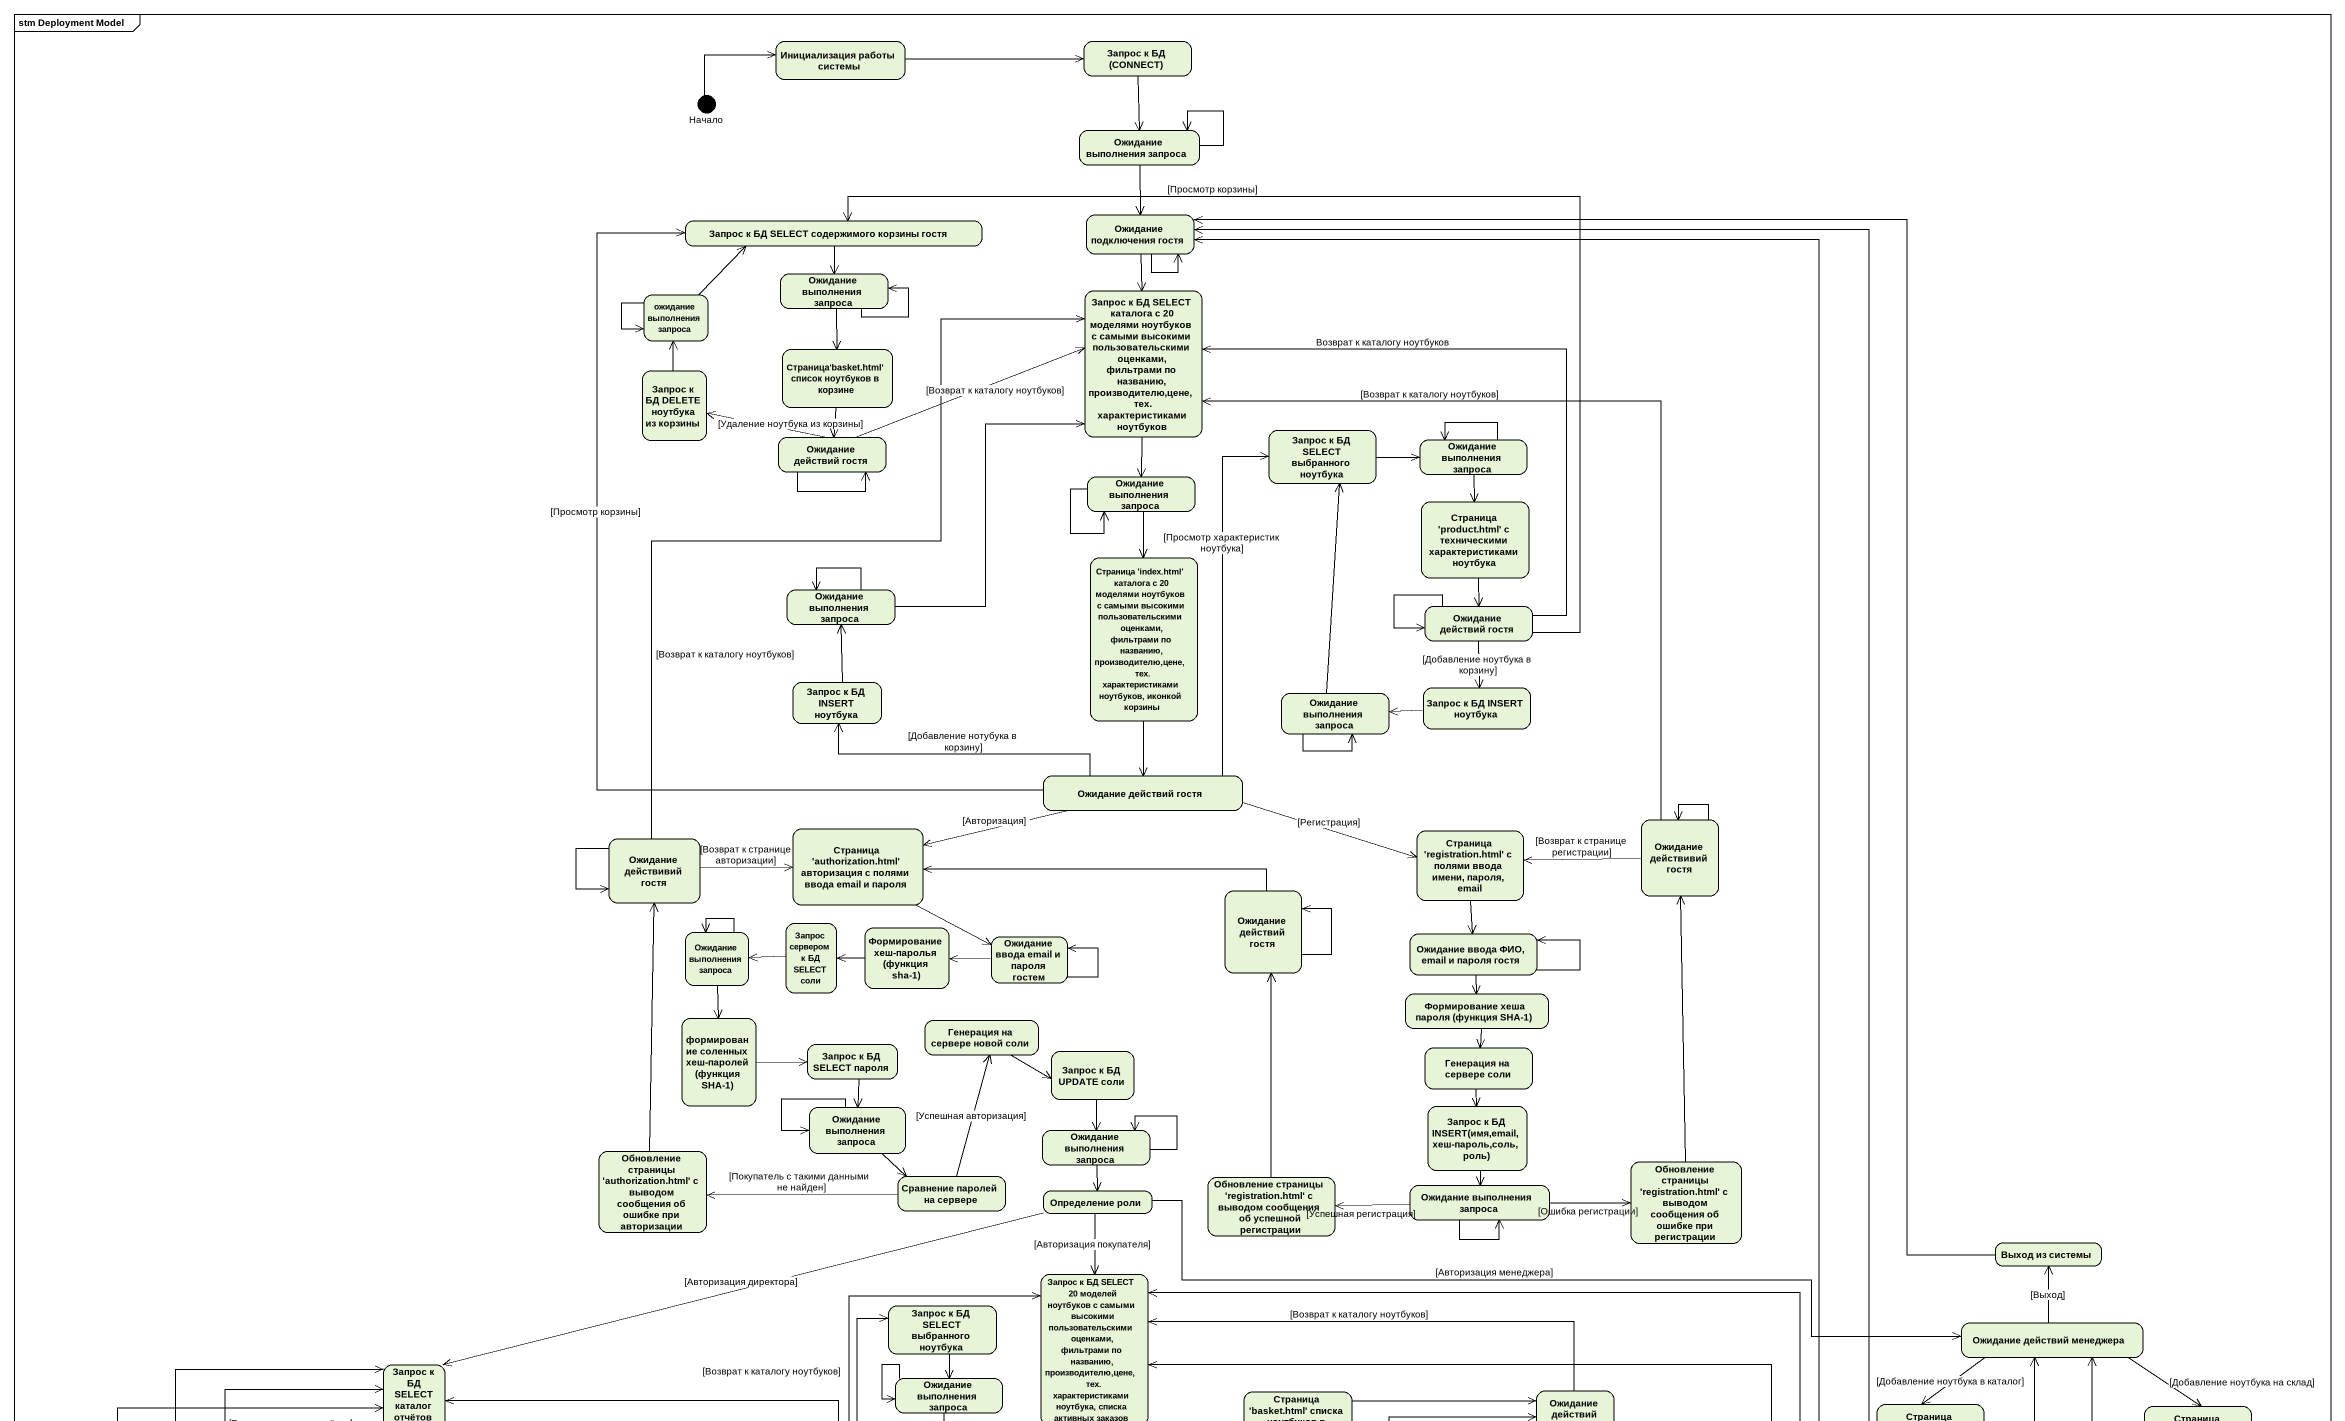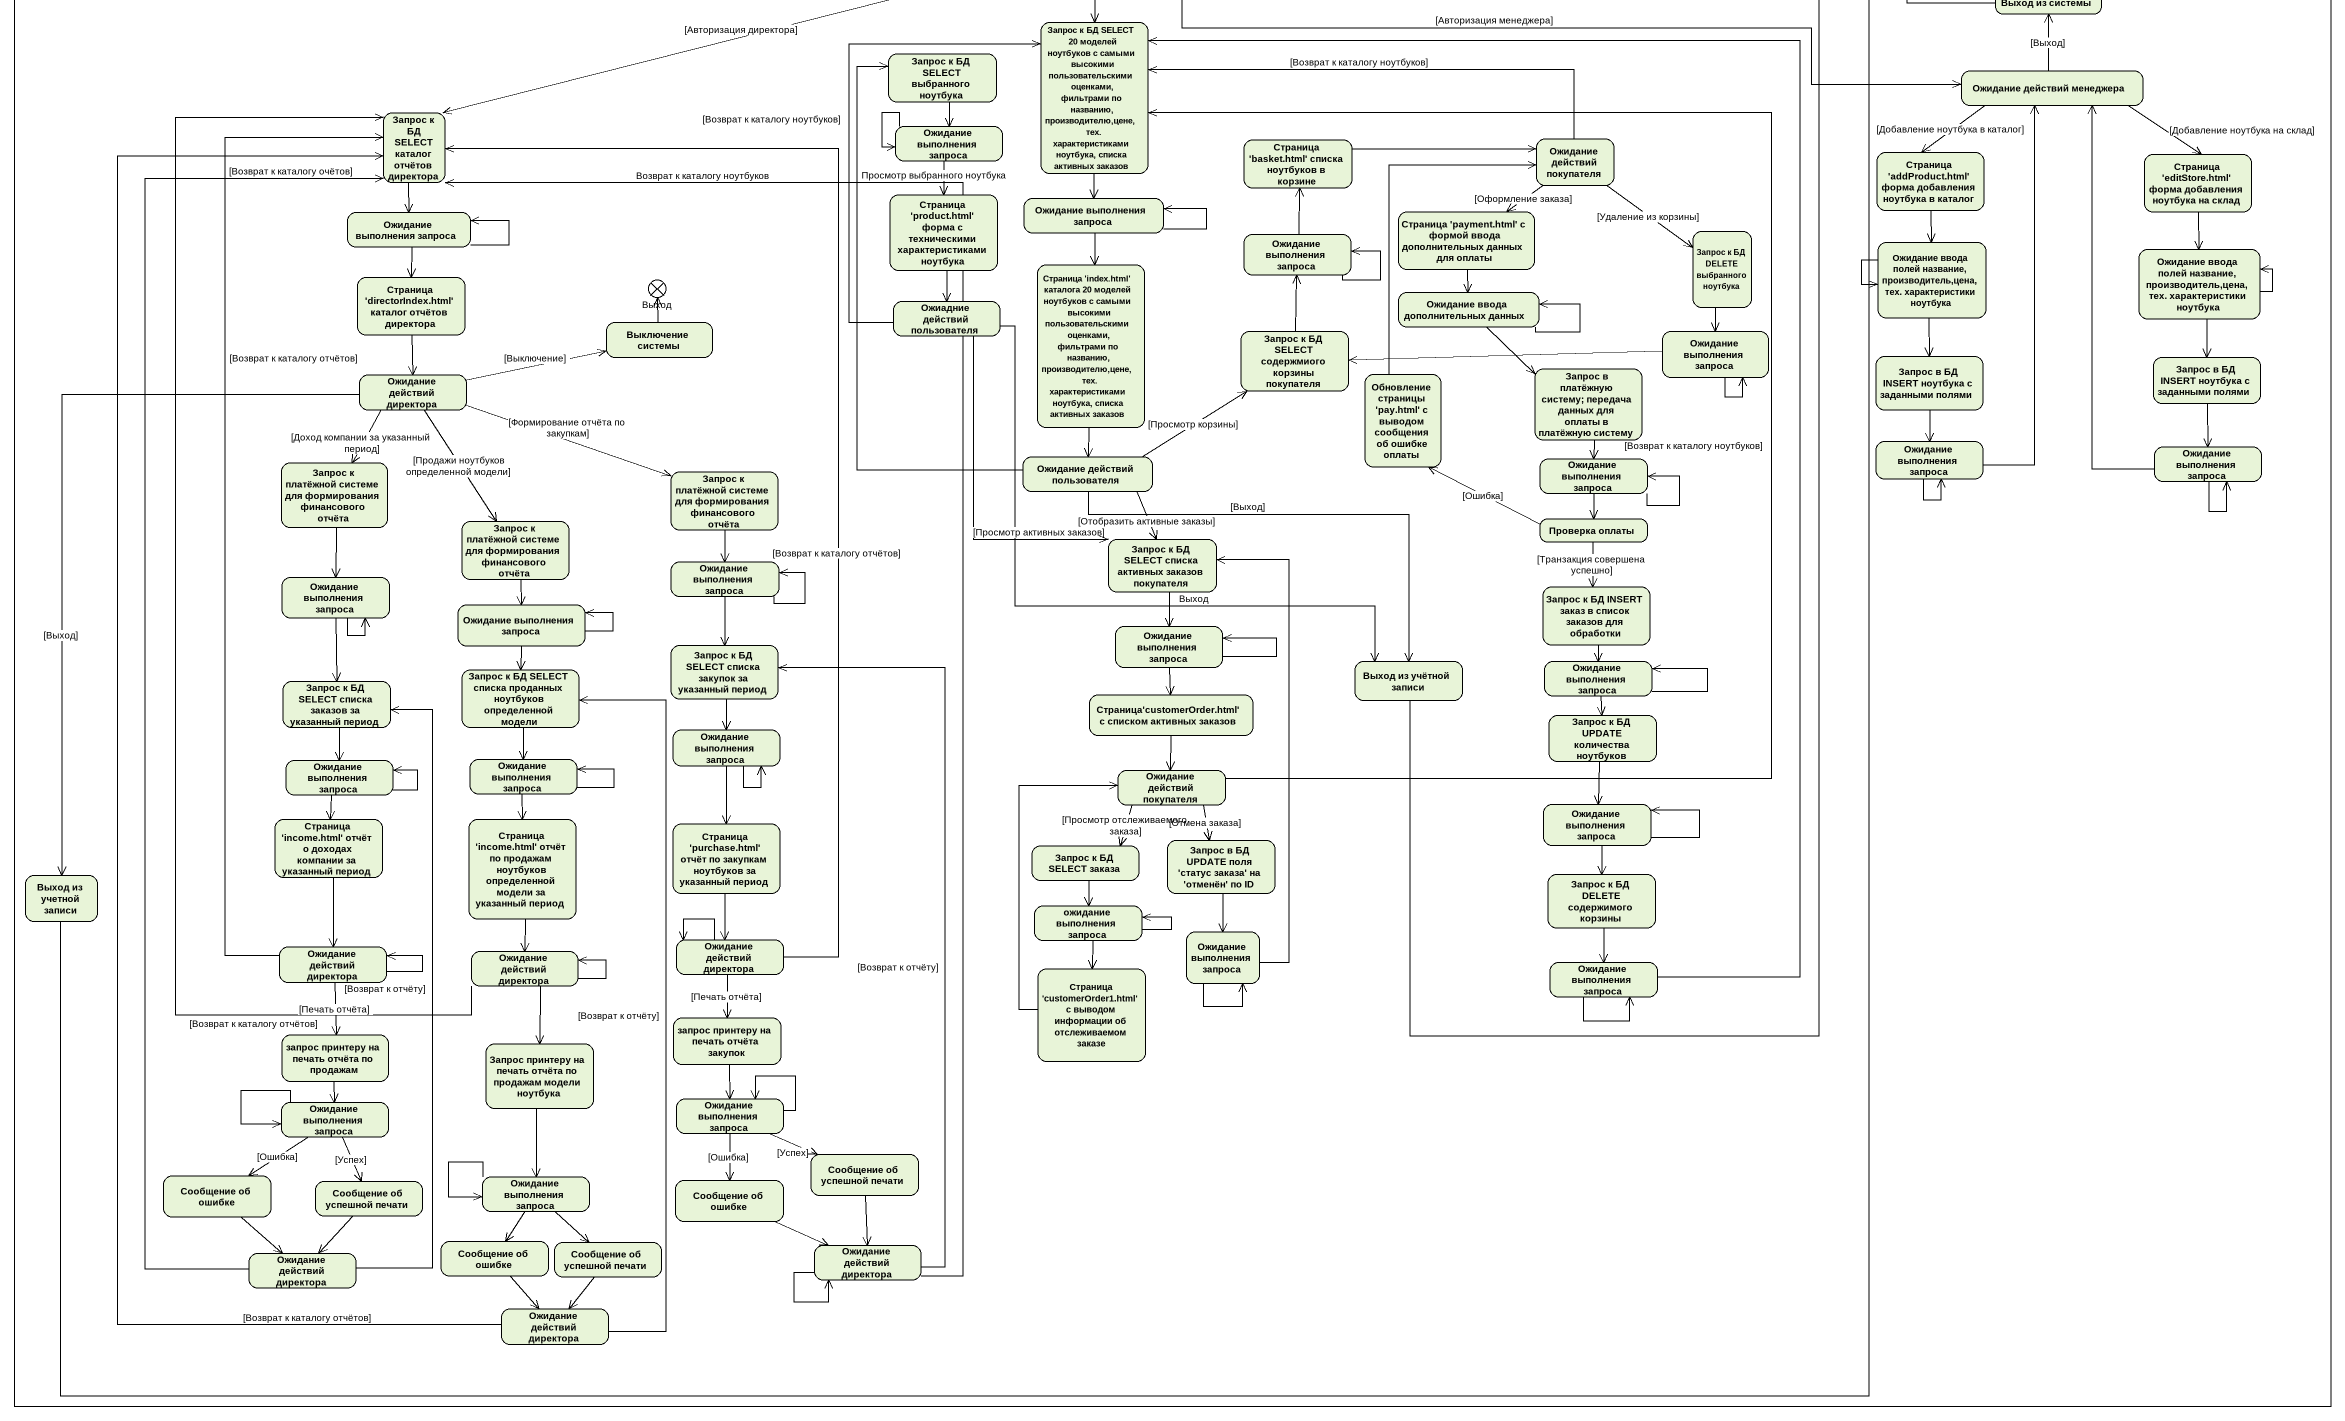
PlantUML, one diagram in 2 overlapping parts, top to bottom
@startuml
mainframe stm Deployment Model
hide empty description
state "Инициализация работы системы" as Инициализация_работы_системы
state "Запрос к БД (CONNECT)" as Запрос_к_БД_CONNECT
state Начало <<start>>
state "Ожидание выполнения запроса" as Ожидание_выполнения_запроса
state "Запрос к БД SELECT содержимого корзины гостя" as Запрос_к_БД_SELECT
state "Ожидание подключения гостя" as Ожидание_подключения_гостя
state "ожидание выполнения запроса" as ожидание_выполнения_запроса
state "Ожидание выполнения запроса" as Ожидание_выполнения_запроса_2
state "Запрос к БД SELECT каталога с 20 моделями ноутбуков c самыми высокими пользовательскими оценками, фильтрами по названию, производителю,цене, тех. характеристиками ноутбуков" as Запрос_к_БД_SELECT_каталога
state "Запрос к БД DELETE ноутбука из корзины" as Запрос_к_БД_DELETE_ноутбука
state "Страница'basket.html' список ноутбуков в корзине" as Страница_basket_html_список
state "Ожидание действий гостя" as Ожидание_действий_гостя
state "Запрос к БД SELECT выбранного ноутбука" as Запрос_к_БД_SELECT_2
state "Ожидание выполнения запроса" as Ожидание_выполнения_запроса_3
state "Ожидание выполнения запроса" as Ожидание_выполнения_запроса_4
state "Страница 'product.html' с техническими характеристиками ноутбука" as Страница_product_html_с
state "Ожидание выполнения запроса" as Ожидание_выполнения_запроса_5
state "Страница 'index.html' каталога с 20 моделями ноутбуков c самыми высокими пользовательскими оценками, фильтрами по названию, производителю,цене, тех. характеристиками ноутбуков, иконкой корзины" as Страница_index_html
state "Ожидание действий гостя" as Ожидание_действий_гостя_2
state "Запрос к БД INSERT ноутбука" as Запрос_к_БД_INSERT_ноутбука
state "Ожидание выполнения запроса" as Ожидание_выполнения_запроса_6
state "Запрос к БД INSERT ноутбука" as Запрос_к_БД_INSERT_ноутбука_2
state "Ожидание действий гостя" as Ожидание_действий_гостя_3
state "Страница 'authorization.html' авторизация с полями ввода email и пароля" as Страница_authorization_html
state "Страница 'registration.html' с полями ввода имени, пароля, email" as Страница_registration_html
state "Ожидание действивий гостя" as Ожидание_действивий_гостя
state "Ожидание действивий гостя" as Ожидание_действивий_гостя_2
state "Ожидание действий гостя" as Ожидание_действий_гостя_4
state "Ожидание выполнения запроса" as Ожидание_выполнения_запроса_7
state "Запрос сервером к БД SELECT соли" as Запрос_сервером_к_БД_SELECT
state "Формирование хеш-паролья (функция sha-1)" as Формирование_хеш_паролья
state "Ожидание ввода email и пароля гостем" as Ожидание_ввода_email_и
state "Ожидание ввода ФИО, email и пароля гостя" as Ожидание_ввода_ФИО_email_и
state "Формирование хеша пароля (функция SHA-1)" as Формирование_хеша_пароля
state "формирование соленных хеш-паролей(функция SHA-1)" as формирование_соленных_хеш
state "Генерация на сервере новой соли" as Генерация_на_сервере_новой
state "Запрос к БД SELECT пароля" as Запрос_к_БД_SELECT_пароля
state "Запрос к БД UPDATE соли" as Запрос_к_БД_UPDATE_соли
state "Генерация на сервере соли" as Генерация_на_сервере_соли
state "Ожидание выполнения запроса" as Ожидание_выполнения_запроса_8
state "Запрос к БД INSERT(имя,email,хеш-пароль,соль, роль)" as Запрос_к_БД_INSERT_имя
state "Обновление страницы 'authorization.html' с выводом сообщения об ошибке при авторизации" as Обновление_страницы
state "Ожидание выполнения запроса" as Ожидание_выполнения_запроса_9
state "Сравнение паролей на сервере" as Сравнение_паролей_на_сервере
state "Определение роли" as Определение_роли
state "Обновление страницы 'registration.html' с выводом сообщения об успешной регистрации" as Обновление_страницы_2
state "Ожидание выполнения запроса" as Ожидание_выполнения_запроса_10
state "Обновление страницы 'registration.html' с выводом сообщения об ошибке при регистрации" as Обновление_страницы_3
state "Запрос к БД SELECT 20 моделей ноутбуков c самыми высокими пользовательскими оценками, фильтрами по названию, производителю,цене, тех. характеристиками ноутбука, списка активных заказов" as Запрос_к_БД_SELECT_20
state "Выход из системы" as Выход_из_системы
state "Запрос к БД SELECT выбранного ноутбука" as Запрос_к_БД_SELECT_3
state "Ожидание действий менеджера" as Ожидание_действий_менеджера
state "Запрос к БД SELECT каталог отчётов директора" as Запрос_к_БД_SELECT_каталог
state "Ожидание выполнения запроса" as Ожидание_выполнения_запроса_11
state "Страница 'basket.html' списка ноутбуков в корзине" as Страница_basket_html_списка
state "Ожидание действий покупателя" as Ожидание_действий_покупателя
state "Страница 'addProduct.html' форма добавления ноутбука в каталог" as Страница_addProduct_html
state "Страница 'editStore.html' форма добавления ноутбука на склад" as Страница_editStore_html
state "Ожидание выполнения запроса" as Ожидание_выполнения_запроса_12
state "Страница 'product.html' форма с техническими характеристиками ноутбука" as Страница_product_html_форма
state "Ожидание выполнения запроса" as Ожидание_выполнения_запроса_13
state "Страница 'payment.html' с формой ввода дополнительных данных для оплаты" as Страница_payment_html_с
state "Страница 'index.html' каталога 20 моделей ноутбуков c самыми высокими пользовательскими оценками, фильтрами по названию, производителю,цене, тех. характеристиками ноутбука, списка активных заказов" as Страница_index_html_2
state "Ожидание выполнения запроса" as Ожидание_выполнения_запроса_14
state "Запрос к БД DELETE выбранного ноутбука" as Запрос_к_БД_DELETE
state "Ожидание ввода полей название, производитель,цена, тех. характеристики ноутбука" as Ожидание_ввода_полей
state "Ожидание ввода полей название, производитель,цена, тех. характеристики ноутбука" as Ожидание_ввода_полей_2
state "Страница 'directorIndex.html' каталог отчётов директора" as Страница_directorIndex_html
state Выход <<choice>>
state "Ожиадние действий пользователя" as Ожиадние_действий
state "Ожидание ввода дополнительных данных" as Ожидание_ввода
state "Выключение системы" as Выключение_системы
state "Запрос к БД SELECT содержмиого корзины покупателя" as Запрос_к_БД_SELECT_4
state "Ожидание выполнения запроса" as Ожидание_выполнения_запроса_15
state "Ожидание действий директора" as Ожидание_действий_директора
state "Обновление страницы 'pay.html' c выводом сообщения об ошибке оплаты" as Обновление_страницы_pay
state "Запрос в платёжную систему; передача данных для оплаты в платёжную систему" as Запрос_в_платёжную_систему
state "Запрос в БД INSERT ноутбука с заданными полями" as Запрос_в_БД_INSERT_ноутбука
state "Запрос в БД INSERT ноутбука с заданными полями" as Запрос_в_БД_INSERT_ноутбука_2
state "Запрос к платёжной системе для формирования финансового отчёта" as Запрос_к_платёжной_системе
state "Ожидание действий пользователя" as Ожидание_действий
state "Ожидание выполнения запроса" as Ожидание_выполнения_запроса_16
state "Ожидание выполнения запроса" as Ожидание_выполнения_запроса_17
state "Ожидание выполнения запроса" as Ожидание_выполнения_запроса_18
state "Запрос к платёжной системе для формирования финансового отчёта" as Запрос_к_платёжной_системе_2
state "Запрос к платёжной системе для формирования финансового отчёта" as Запрос_к_платёжной_системе_3
state "Запрос к БД SELECT списка активных заказов покупателя" as Запрос_к_БД_SELECT_списка
state "Проверка оплаты" as Проверка_оплаты
state "Ожидание выполнения запроса" as Ожидание_выполнения_запроса_19
state "Ожидание выполнения запроса" as Ожидание_выполнения_запроса_20
state "Запрос к БД INSERT заказ в список заказов для обработки" as Запрос_к_БД_INSERT_заказ_в
state "Ожидание выполнения запроса" as Ожидание_выполнения_запроса_21
state "Ожидание выполнения запроса" as Ожидание_выполнения_запроса_22
state "Запрос к БД SELECT списка проданных ноутбуков определенной модели" as Запрос_к_БД_SELECT_списка_2
state "Запрос к БД SELECT списка закупок за указанный период" as Запрос_к_БД_SELECT_списка_3
state "Выход из учётной записи" as Выход_из_учётной_записи
state "Ожидание выполнения запроса" as Ожидание_выполнения_запроса_23
state "Запрос к БД SELECT списка заказов за указанный период" as Запрос_к_БД_SELECT_списка_4
state "Страница'customerOrder.html' с списком активных заказов" as Страница_customerOrder_html
state "Ожидание выполнения запроса" as Ожидание_выполнения_запроса_24
state "Запрос к БД UPDATE количества ноутбуков" as Запрос_к_БД_UPDATE
state "Ожидание выполнения запроса" as Ожидание_выполнения_запроса_25
state "Ожидание выполнения запроса" as Ожидание_выполнения_запроса_26
state "Ожидание действий покупателя" as Ожидание_действий_покупателя_2
state "Страница 'income.html' отчёт о доходах компании за указанный период" as Страница_income_html_отчёт
state "Страница 'income.html' отчёт по продажам ноутбуков определенной модели за указанный период" as Страница_income_html_отчёт_2
state "Страница 'purchase.html' отчёт по закупкам ноутбуков за указанный период" as Страница_purchase_html
state "Ожидание выполнения запроса" as Ожидание_выполнения_запроса_27
state "Запрос к БД SELECT заказа" as Запрос_к_БД_SELECT_заказа
state "Запрос в БД UPDATE поля 'статус заказа' на 'отменён' по ID" as Запрос_в_БД_UPDATE_поля
state "Запрос к БД DELETE содержимого корзины" as Запрос_к_БД_DELETE_2
state "Выход из учетной записи" as Выход_из_учетной_записи
state "ожидание выполнения запроса" as ожидание_выполнения_запроса_2
state "Ожидание действий директора" as Ожидание_действий_директора_2
state "Ожидание действий директора" as Ожидание_действий_директора_3
state "Ожидание действий директора" as Ожидание_действий_директора_4
state "Ожидание выполнения запроса" as Ожидание_выполнения_запроса_28
state "Страница 'customerOrder1.html' с выводом информации об отслеживаемом заказе" as Страница_customerOrder1
state "Ожидание выполнения запроса" as Ожидание_выполнения_запроса_29
state "запрос принтеру на печать отчёта по продажам" as запрос_принтеру_на_печать
state "запрос принтеру на печать отчёта закупок" as запрос_принтеру_на_печать_2
state "Запрос принтеру на печать отчёта по продажам модели ноутбука" as Запрос_принтеру_на_печать
state "Ожидание выполнения запроса" as Ожидание_выполнения_запроса_30
state "Ожидание выполнения запроса" as Ожидание_выполнения_запроса_31
state "Сообщение об успешной печати" as Сообщение_об_успешной_печати
state "Сообщение об ошибке" as Сообщение_об_ошибке
state "Сообщение об успешной печати" as Сообщение_об_успешной_печати_2
state "Ожидание выполнения запроса" as Ожидание_выполнения_запроса_32
state "Сообщение об ошибке" as Сообщение_об_ошибке_2
state "Ожидание действий директора" as Ожидание_действий_директора_5
state "Сообщение об ошибке" as Сообщение_об_ошибке_3
state "Сообщение об успешной печати" as Сообщение_об_успешной_печати_3
state "Ожидание действий директора" as Ожидание_действий_директора_6
state "Ожидание действий директора" as Ожидание_действий_директора_7
Инициализация_работы_системы -right-> Запрос_к_БД_CONNECT
Запрос_к_БД_CONNECT --> Ожидание_выполнения_запроса
Начало -right-> Инициализация_работы_системы
Ожидание_выполнения_запроса --> Ожидание_выполнения_запроса
Ожидание_выполнения_запроса --> Ожидание_подключения_гостя
Запрос_к_БД_SELECT --> Ожидание_выполнения_запроса_2
Ожидание_подключения_гостя --> Ожидание_подключения_гостя
Ожидание_подключения_гостя --> Запрос_к_БД_SELECT_каталога
ожидание_выполнения_запроса -right-> Запрос_к_БД_SELECT
ожидание_выполнения_запроса --> ожидание_выполнения_запроса
Ожидание_выполнения_запроса_2 --> Ожидание_выполнения_запроса_2
Ожидание_выполнения_запроса_2 --> Страница_basket_html_список
Запрос_к_БД_SELECT_каталога --> Ожидание_выполнения_запроса_4
Запрос_к_БД_DELETE_ноутбука -up-> ожидание_выполнения_запроса
Страница_basket_html_список --> Ожидание_действий_гостя
Ожидание_действий_гостя -right-> Запрос_к_БД_SELECT_каталога : [Возврат к каталогу ноутбуков]
Ожидание_действий_гостя -left-> Запрос_к_БД_DELETE_ноутбука : [Удаление ноутбука из корзины]
Ожидание_действий_гостя --> Ожидание_действий_гостя
Запрос_к_БД_SELECT_2 -right-> Ожидание_выполнения_запроса_3
Ожидание_выполнения_запроса_3 --> Ожидание_выполнения_запроса_3
Ожидание_выполнения_запроса_3 --> Страница_product_html_с
Ожидание_выполнения_запроса_4 --> Ожидание_выполнения_запроса_4
Ожидание_выполнения_запроса_4 --> Страница_index_html
Страница_product_html_с --> Ожидание_действий_гостя_2
Ожидание_выполнения_запроса_5 -up-> Запрос_к_БД_SELECT_каталога
Ожидание_выполнения_запроса_5 --> Ожидание_выполнения_запроса_5
Страница_index_html --> Ожидание_действий_гостя_3
Ожидание_действий_гостя_2 -up-> Запрос_к_БД_SELECT : [Просмотр корзины]
Ожидание_действий_гостя_2 -up-> Запрос_к_БД_SELECT_каталога : Возврат к каталогу ноутбуков
Ожидание_действий_гостя_2 --> Ожидание_действий_гостя_2
Ожидание_действий_гостя_2 --> Запрос_к_БД_INSERT_ноутбука_2 : [Добавление ноутбука в корзину]
Запрос_к_БД_INSERT_ноутбука -up-> Ожидание_выполнения_запроса_5
Ожидание_выполнения_запроса_6 -up-> Запрос_к_БД_SELECT_2
Ожидание_выполнения_запроса_6 --> Ожидание_выполнения_запроса_6
Запрос_к_БД_INSERT_ноутбука_2 -left-> Ожидание_выполнения_запроса_6
Ожидание_действий_гостя_3 -up-> Запрос_к_БД_SELECT : [Просмотр корзины]
Ожидание_действий_гостя_3 -up-> Запрос_к_БД_SELECT_2 : [Просмотр характеристик ноутбука]
Ожидание_действий_гостя_3 -left-> Запрос_к_БД_INSERT_ноутбука : [Добавление нотубука в корзину]
Ожидание_действий_гостя_3 -left-> Страница_authorization_html : [Авторизация]
Ожидание_действий_гостя_3 -right-> Страница_registration_html : [Регистрация]
Страница_authorization_html -right-> Ожидание_ввода_email_и
Страница_registration_html --> Ожидание_ввода_ФИО_email_и
Ожидание_действивий_гостя -up-> Запрос_к_БД_SELECT_каталога : [Возврат к каталогу ноутбуков]
Ожидание_действивий_гостя -left-> Страница_registration_html : [Возврат к странице регистрации]
Ожидание_действивий_гостя --> Ожидание_действивий_гостя
Ожидание_действивий_гостя_2 -up-> Запрос_к_БД_SELECT_каталога : [Возврат к каталогу ноутбуков]
Ожидание_действивий_гостя_2 -right-> Страница_authorization_html : [Возврат к странице авторизации]
Ожидание_действивий_гостя_2 --> Ожидание_действивий_гостя_2
Ожидание_действий_гостя_4 -left-> Страница_authorization_html
Ожидание_действий_гостя_4 --> Ожидание_действий_гостя_4
Ожидание_выполнения_запроса_7 --> Ожидание_выполнения_запроса_7
Ожидание_выполнения_запроса_7 --> формирование_соленных_хеш
Запрос_сервером_к_БД_SELECT -left-> Ожидание_выполнения_запроса_7
Формирование_хеш_паролья -left-> Запрос_сервером_к_БД_SELECT
Ожидание_ввода_email_и -left-> Формирование_хеш_паролья
Ожидание_ввода_email_и --> Ожидание_ввода_email_и
Ожидание_ввода_ФИО_email_и --> Ожидание_ввода_ФИО_email_и
Ожидание_ввода_ФИО_email_и --> Формирование_хеша_пароля
Формирование_хеша_пароля --> Генерация_на_сервере_соли
формирование_соленных_хеш -right-> Запрос_к_БД_SELECT_пароля
Генерация_на_сервере_новой -right-> Запрос_к_БД_UPDATE_соли
Запрос_к_БД_SELECT_пароля --> Ожидание_выполнения_запроса_8
Запрос_к_БД_UPDATE_соли --> Ожидание_выполнения_запроса_9
Генерация_на_сервере_соли --> Запрос_к_БД_INSERT_имя
Ожидание_выполнения_запроса_8 --> Ожидание_выполнения_запроса_8
Ожидание_выполнения_запроса_8 --> Сравнение_паролей_на_сервере
Запрос_к_БД_INSERT_имя --> Ожидание_выполнения_запроса_10
Обновление_страницы -up-> Ожидание_действивий_гостя_2
Ожидание_выполнения_запроса_9 --> Ожидание_выполнения_запроса_9
Ожидание_выполнения_запроса_9 --> Определение_роли
Сравнение_паролей_на_сервере -up-> Генерация_на_сервере_новой : [Успешная авторизация]
Сравнение_паролей_на_сервере -left-> Обновление_страницы : [Покупатель с такими данными не найден]
Определение_роли --> Запрос_к_БД_SELECT_20 : [Авторизация покупателя]
Определение_роли -right-> Ожидание_действий_менеджера : [Авторизация менеджера]
Определение_роли -left-> Запрос_к_БД_SELECT_каталог : [Авторизация директора]
Обновление_страницы_2 -up-> Ожидание_действий_гостя_4
Ожидание_выполнения_запроса_10 -left-> Обновление_страницы_2 : [Успешная регистрация]
Ожидание_выполнения_запроса_10 --> Ожидание_выполнения_запроса_10
Ожидание_выполнения_запроса_10 -right-> Обновление_страницы_3 : [Ошибка регистрации]
Обновление_страницы_3 -up-> Ожидание_действивий_гостя
Запрос_к_БД_SELECT_20 --> Ожидание_выполнения_запроса_13
Выход_из_системы -up-> Ожидание_подключения_гостя
Запрос_к_БД_SELECT_3 --> Ожидание_выполнения_запроса_11
Ожидание_действий_менеджера -up-> Выход_из_системы : [Выход]
Ожидание_действий_менеджера --> Страница_addProduct_html : [Добавление ноутбука в каталог]
Ожидание_действий_менеджера --> Страница_editStore_html : [Добавление ноутбука на склад]
Запрос_к_БД_SELECT_каталог --> Ожидание_выполнения_запроса_12
Ожидание_выполнения_запроса_11 --> Ожидание_выполнения_запроса_11
Ожидание_выполнения_запроса_11 --> Страница_product_html_форма
Страница_basket_html_списка -right-> Ожидание_действий_покупателя
Ожидание_действий_покупателя -left-> Запрос_к_БД_SELECT_20 : [Возврат к каталогу ноутбуков]
Ожидание_действий_покупателя --> Страница_payment_html_с : [Оформление заказа]
Ожидание_действий_покупателя --> Запрос_к_БД_DELETE : [Удаление из корзины]
Страница_addProduct_html --> Ожидание_ввода_полей
Страница_editStore_html --> Ожидание_ввода_полей_2
Ожидание_выполнения_запроса_12 --> Ожидание_выполнения_запроса_12
Ожидание_выполнения_запроса_12 --> Страница_directorIndex_html
Страница_product_html_форма --> Ожиадние_действий
Ожидание_выполнения_запроса_13 --> Ожидание_выполнения_запроса_13
Ожидание_выполнения_запроса_13 --> Страница_index_html_2
Страница_payment_html_с --> Ожидание_ввода
Страница_index_html_2 --> Ожидание_действий
Ожидание_выполнения_запроса_14 -up-> Страница_basket_html_списка
Ожидание_выполнения_запроса_14 --> Ожидание_выполнения_запроса_14
Запрос_к_БД_DELETE --> Ожидание_выполнения_запроса_15
Ожидание_ввода_полей --> Ожидание_ввода_полей
Ожидание_ввода_полей --> Запрос_в_БД_INSERT_ноутбука
Ожидание_ввода_полей_2 --> Ожидание_ввода_полей_2
Ожидание_ввода_полей_2 --> Запрос_в_БД_INSERT_ноутбука_2
Страница_directorIndex_html --> Ожидание_действий_директора
Ожиадние_действий -up-> Запрос_к_БД_SELECT_20 : [Возврат к каталогу ноутбуков]
Ожиадние_действий --> Запрос_к_БД_SELECT_списка : [Просмотр активных заказов]
Ожиадние_действий --> Выход_из_учётной_записи : Выход
Ожидание_ввода --> Ожидание_ввода
Ожидание_ввода --> Запрос_в_платёжную_систему
Выключение_системы -up-> Выход
Запрос_к_БД_SELECT_4 -up-> Ожидание_выполнения_запроса_14
Ожидание_выполнения_запроса_15 -left-> Запрос_к_БД_SELECT_4
Ожидание_выполнения_запроса_15 --> Ожидание_выполнения_запроса_15
Ожидание_действий_директора -right-> Выключение_системы : [Выключение]
Ожидание_действий_директора --> Запрос_к_платёжной_системе : [Доход компании за указанный период]
Ожидание_действий_директора -right-> Запрос_к_платёжной_системе_2 : [Формирование отчёта по закупкам]
Ожидание_действий_директора --> Запрос_к_платёжной_системе_3 : [Продажи ноутбуков определенной модели]
Ожидание_действий_директора --> Выход_из_учетной_записи : [Выход]
Обновление_страницы_pay -up-> Ожидание_действий_покупателя
Запрос_в_платёжную_систему --> Ожидание_выполнения_запроса_16
Запрос_в_БД_INSERT_ноутбука --> Ожидание_выполнения_запроса_17
Запрос_в_БД_INSERT_ноутбука_2 --> Ожидание_выполнения_запроса_18
Запрос_к_платёжной_системе --> Ожидание_выполнения_запроса_19
Ожидание_действий -up-> Запрос_к_БД_SELECT_3 : Просмотр выбранного ноутбука
Ожидание_действий -right-> Запрос_к_БД_SELECT_4 : [Просмотр корзины]
Ожидание_действий --> Запрос_к_БД_SELECT_списка : [Отобразить активные заказы]
Ожидание_действий --> Выход_из_учётной_записи : [Выход]
Ожидание_выполнения_запроса_16 --> Ожидание_выполнения_запроса_16
Ожидание_выполнения_запроса_16 --> Проверка_оплаты
Ожидание_выполнения_запроса_17 -up-> Ожидание_действий_менеджера
Ожидание_выполнения_запроса_17 --> Ожидание_выполнения_запроса_17
Ожидание_выполнения_запроса_18 -up-> Ожидание_действий_менеджера
Ожидание_выполнения_запроса_18 --> Ожидание_выполнения_запроса_18
Запрос_к_платёжной_системе_2 --> Ожидание_выполнения_запроса_20
Запрос_к_платёжной_системе_3 --> Ожидание_выполнения_запроса_21
Запрос_к_БД_SELECT_списка --> Ожидание_выполнения_запроса_22
Проверка_оплаты -left-> Обновление_страницы_pay : [Ошибка]
Проверка_оплаты --> Запрос_к_БД_INSERT_заказ_в : [Транзакция совершена успешно]
Ожидание_выполнения_запроса_19 --> Ожидание_выполнения_запроса_19
Ожидание_выполнения_запроса_19 --> Запрос_к_БД_SELECT_списка_4
Ожидание_выполнения_запроса_20 --> Ожидание_выполнения_запроса_20
Ожидание_выполнения_запроса_20 --> Запрос_к_БД_SELECT_списка_3
Запрос_к_БД_INSERT_заказ_в --> Ожидание_выполнения_запроса_23
Ожидание_выполнения_запроса_21 --> Ожидание_выполнения_запроса_21
Ожидание_выполнения_запроса_21 --> Запрос_к_БД_SELECT_списка_2
Ожидание_выполнения_запроса_22 --> Ожидание_выполнения_запроса_22
Ожидание_выполнения_запроса_22 --> Страница_customerOrder_html
Запрос_к_БД_SELECT_списка_2 --> Ожидание_выполнения_запроса_26
Запрос_к_БД_SELECT_списка_3 --> Ожидание_выполнения_запроса_24
Выход_из_учётной_записи -up-> Ожидание_подключения_гостя
Ожидание_выполнения_запроса_23 --> Ожидание_выполнения_запроса_23
Ожидание_выполнения_запроса_23 --> Запрос_к_БД_UPDATE
Запрос_к_БД_SELECT_списка_4 --> Ожидание_выполнения_запроса_25
Страница_customerOrder_html --> Ожидание_действий_покупателя_2
Ожидание_выполнения_запроса_24 --> Ожидание_выполнения_запроса_24
Ожидание_выполнения_запроса_24 --> Страница_purchase_html
Запрос_к_БД_UPDATE --> Ожидание_выполнения_запроса_27
Ожидание_выполнения_запроса_25 --> Ожидание_выполнения_запроса_25
Ожидание_выполнения_запроса_25 --> Страница_income_html_отчёт
Ожидание_выполнения_запроса_26 --> Ожидание_выполнения_запроса_26
Ожидание_выполнения_запроса_26 --> Страница_income_html_отчёт_2
Ожидание_действий_покупателя_2 -up-> Запрос_к_БД_SELECT_20 : [Возврат к каталогу ноутбуков]
Ожидание_действий_покупателя_2 --> Запрос_к_БД_SELECT_заказа : [Просмотр отслеживаемого заказа]
Ожидание_действий_покупателя_2 --> Запрос_в_БД_UPDATE_поля : [Отмена заказа]
Страница_income_html_отчёт --> Ожидание_действий_директора_2
Страница_income_html_отчёт_2 --> Ожидание_действий_директора_3
Страница_purchase_html --> Ожидание_действий_директора_4
Ожидание_выполнения_запроса_27 --> Ожидание_выполнения_запроса_27
Ожидание_выполнения_запроса_27 --> Запрос_к_БД_DELETE_2
Запрос_к_БД_SELECT_заказа --> ожидание_выполнения_запроса_2
Запрос_в_БД_UPDATE_поля --> Ожидание_выполнения_запроса_28
Запрос_к_БД_DELETE_2 --> Ожидание_выполнения_запроса_29
Выход_из_учетной_записи -up-> Ожидание_подключения_гостя
ожидание_выполнения_запроса_2 --> ожидание_выполнения_запроса_2
ожидание_выполнения_запроса_2 --> Страница_customerOrder1
Ожидание_действий_директора_2 -up-> Запрос_к_БД_SELECT_каталог : [Возврат к каталогу отчётов]
Ожидание_действий_директора_2 --> Ожидание_действий_директора_2
Ожидание_действий_директора_2 --> запрос_принтеру_на_печать : [Печать отчёта]
Ожидание_действий_директора_3 -up-> Запрос_к_БД_SELECT_каталог : [Возврат к каталогу отчётов]
Ожидание_действий_директора_3 --> Ожидание_действий_директора_3
Ожидание_действий_директора_3 --> Запрос_принтеру_на_печать
Ожидание_действий_директора_4 -up-> Запрос_к_БД_SELECT_каталог : [Возврат к каталогу отчётов]
Ожидание_действий_директора_4 --> Ожидание_действий_директора_4
Ожидание_действий_директора_4 --> запрос_принтеру_на_печать_2 : [Печать отчёта]
Ожидание_выполнения_запроса_28 -up-> Запрос_к_БД_SELECT_списка
Ожидание_выполнения_запроса_28 --> Ожидание_выполнения_запроса_28
Страница_customerOrder1 -up-> Ожидание_действий_покупателя_2
Ожидание_выполнения_запроса_29 -up-> Запрос_к_БД_SELECT_20
Ожидание_выполнения_запроса_29 --> Ожидание_выполнения_запроса_29
запрос_принтеру_на_печать --> Ожидание_выполнения_запроса_30
запрос_принтеру_на_печать_2 --> Ожидание_выполнения_запроса_31
Запрос_принтеру_на_печать --> Ожидание_выполнения_запроса_32
Ожидание_выполнения_запроса_30 --> Ожидание_выполнения_запроса_30
Ожидание_выполнения_запроса_30 --> Сообщение_об_ошибке : [Ошибка]
Ожидание_выполнения_запроса_30 --> Сообщение_об_успешной_печати_2 : [Успех]
Ожидание_выполнения_запроса_31 --> Ожидание_выполнения_запроса_31
Ожидание_выполнения_запроса_31 -right-> Сообщение_об_успешной_печати : [Успех]
Ожидание_выполнения_запроса_31 --> Сообщение_об_ошибке_2 : [Ошибка]
Сообщение_об_успешной_печати --> Ожидание_действий_директора_6
Сообщение_об_ошибке --> Ожидание_действий_директора_5
Сообщение_об_успешной_печати_2 --> Ожидание_действий_директора_5
Ожидание_выполнения_запроса_32 --> Ожидание_выполнения_запроса_32
Ожидание_выполнения_запроса_32 --> Сообщение_об_ошибке_3
Ожидание_выполнения_запроса_32 --> Сообщение_об_успешной_печати_3
Сообщение_об_ошибке_2 -right-> Ожидание_действий_директора_6
Ожидание_действий_директора_5 -up-> Запрос_к_БД_SELECT_каталог : [Возврат к каталогу очётов]
Ожидание_действий_директора_5 -up-> Запрос_к_БД_SELECT_списка_4 : [Возврат к отчёту]
Сообщение_об_ошибке_3 --> Ожидание_действий_директора_7
Сообщение_об_успешной_печати_3 --> Ожидание_действий_директора_7
Ожидание_действий_директора_6 -up-> Запрос_к_БД_SELECT_каталог : Возврат к каталогу ноутбуков
Ожидание_действий_директора_6 -up-> Запрос_к_БД_SELECT_списка_3 : [Возврат к отчёту]
Ожидание_действий_директора_6 --> Ожидание_действий_директора_6
Ожидание_действий_директора_7 -up-> Запрос_к_БД_SELECT_каталог : [Возврат к каталогу отчётов]
Ожидание_действий_директора_7 -up-> Запрос_к_БД_SELECT_списка_2 : [Возврат к отчёту]
@enduml
